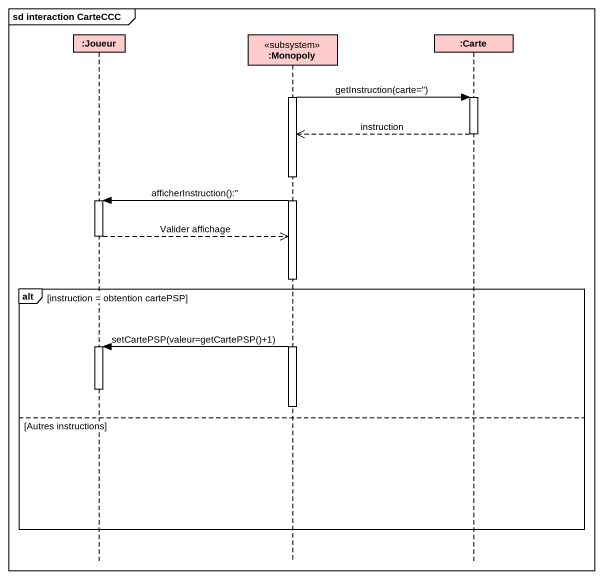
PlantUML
@startuml
mainframe sd interaction CarteCCC
hide footbox
participant ":Joueur" as Joueur #FFCCCC
participant ":Monopoly" as Monopoly <<subsystem>> #FFCCCC
participant ":Carte" as Carte #FFCCCC

activate Monopoly
Monopoly -> Carte : getInstruction(carte='')
activate Carte
Carte -->> Monopoly : instruction
deactivate Carte
Monopoly -> Joueur : afficherInstruction():''
activate Joueur
Joueur -->> Monopoly : Valider affichage
deactivate Joueur
alt instruction = obtention cartePSP
  Monopoly -> Joueur : setCartePSP(valeur=getCartePSP()+1)
  activate Joueur
  deactivate Joueur
  deactivate Monopoly
else Autres instructions
end
@enduml
